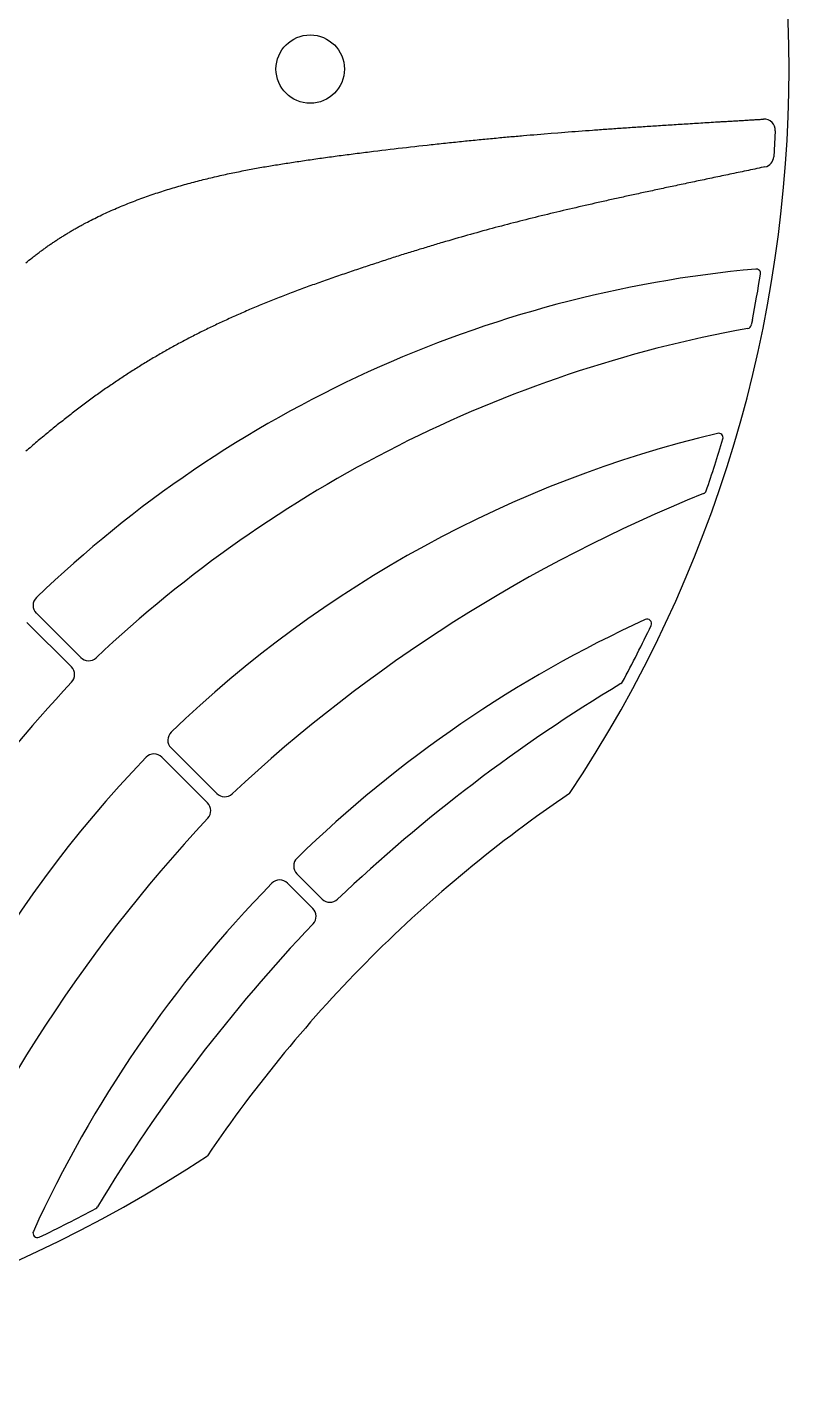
# Model space of a CAD drawing. Header units: millimetres. Extents: x 4391 to 4509, y -27 to 92.
# Drawn here: x 4474.4 to 4509, y -26.8 to 34.4 of the extents above; entities that cross this region are included whole.
import ezdxf

# ---------------------------------------------------------------- set-up
doc = ezdxf.new("R2010")
doc.units = ezdxf.units.MM

msp = doc.modelspace()

# ---------------------------------------------------------------- linework, layer by layer
at = {"color": 52, "linetype": 'Continuous', "lineweight": 25}
for p, q in [((4503.933, 29.943), (4504.024, 29.949)), ((4504.024, 29.949), (4504.116, 29.954)), ((4504.116, 29.954), (4504.207, 29.96)), ((4504.207, 29.96), (4504.3, 29.966)), ((4504.3, 29.966), (4504.392, 29.972)), ((4504.392, 29.972), (4504.485, 29.977)), ((4504.485, 29.977), (4504.579, 29.983)), ((4504.579, 29.983), (4504.672, 29.989)), ((4504.672, 29.989), (4504.767, 29.995)), ((4504.767, 29.995), (4504.861, 30)), ((4504.861, 30), (4504.956, 30.006)), ((4504.956, 30.006), (4505.052, 30.012)), ((4505.052, 30.012), (4505.148, 30.018)), ((4505.148, 30.018), (4505.244, 30.024)), ((4505.244, 30.024), (4505.341, 30.03)), ((4505.341, 30.03), (4505.438, 30.036)), ((4505.438, 30.036), (4505.536, 30.042)), ((4505.536, 30.042), (4505.634, 30.048)), ((4505.634, 30.048), (4505.732, 30.054)), ((4505.732, 30.054), (4505.832, 30.06)), ((4505.832, 30.06), (4505.881, 30.063)), ((4505.881, 30.063), (4505.931, 30.066)), ((4505.931, 30.066), (4505.981, 30.069)), ((4505.981, 30.069), (4506.031, 30.072)), ((4506.031, 30.072), (4506.081, 30.075)), ((4506.081, 30.075), (4506.132, 30.078)), ((4506.132, 30.078), (4506.182, 30.081)), ((4506.182, 30.081), (4506.233, 30.084)), ((4506.233, 30.084), (4506.283, 30.087)), ((4506.283, 30.087), (4506.334, 30.09)), ((4506.334, 30.09), (4506.385, 30.093)), ((4506.385, 30.093), (4506.436, 30.096)), ((4506.436, 30.096), (4506.488, 30.099)), ((4506.488, 30.099), (4506.539, 30.102)), ((4506.539, 30.102), (4506.59, 30.105)), ((4506.59, 30.105), (4506.642, 30.108)), ((4506.642, 30.108), (4506.694, 30.111)), ((4506.694, 30.111), (4506.745, 30.114)), ((4506.745, 30.114), (4506.797, 30.117)), ((4506.797, 30.117), (4506.85, 30.12)), ((4506.85, 30.12), (4506.902, 30.123)), ((4506.902, 30.123), (4506.954, 30.127)), ((4506.954, 30.127), (4507.007, 30.13)), ((4507.007, 30.13), (4507.059, 30.133)), ((4507.059, 30.133), (4507.112, 30.136)), ((4507.112, 30.136), (4507.165, 30.139)), ((4507.165, 30.139), (4507.218, 30.142)), ((4507.218, 30.142), (4507.271, 30.145)), ((4507.271, 30.145), (4507.325, 30.148)), ((4507.325, 30.148), (4507.378, 30.152)), ((4507.378, 30.152), (4507.432, 30.155)), ((4507.432, 30.155), (4507.485, 30.158)), ((4507.485, 30.158), (4507.539, 30.161)), ((4507.539, 30.161), (4507.593, 30.164)), ((4507.593, 30.164), (4507.648, 30.168)), ((4507.648, 30.168), (4507.702, 30.171)), ((4507.702, 30.171), (4507.756, 30.174)), ((4507.756, 30.174), (4507.805, 30.177)), ((4495.774, 29.33), (4495.859, 29.338)), ((4495.859, 29.338), (4495.943, 29.346)), ((4495.943, 29.346), (4496.026, 29.354)), ((4496.026, 29.354), (4496.11, 29.361)), ((4496.11, 29.361), (4496.192, 29.369)), ((4496.192, 29.369), (4496.275, 29.376)), ((4496.275, 29.376), (4496.357, 29.383)), ((4496.357, 29.383), (4496.439, 29.391)), ((4496.439, 29.391), (4496.52, 29.398)), ((4496.52, 29.398), (4496.601, 29.405)), ((4496.601, 29.405), (4496.681, 29.412)), ((4496.681, 29.412), (4496.761, 29.419)), ((4496.761, 29.419), (4496.841, 29.426)), ((4496.841, 29.426), (4496.92, 29.433)), ((4496.92, 29.433), (4497.077, 29.446)), ((4497.077, 29.446), (4497.234, 29.459)), ((4497.234, 29.459), (4497.391, 29.473)), ((4497.391, 29.473), (4497.548, 29.486)), ((4497.548, 29.486), (4497.704, 29.499)), ((4497.704, 29.499), (4497.861, 29.511)), ((4497.861, 29.511), (4498.173, 29.537)), ((4498.173, 29.537), (4498.485, 29.562)), ((4498.485, 29.562), (4498.642, 29.574)), ((4498.642, 29.574), (4498.798, 29.586)), ((4498.798, 29.586), (4498.954, 29.598)), ((4498.954, 29.598), (4499.111, 29.61)), ((4499.111, 29.61), (4499.268, 29.622)), ((4499.268, 29.622), (4499.425, 29.634)), ((4499.425, 29.634), (4499.583, 29.646)), ((4499.583, 29.646), (4499.741, 29.658)), ((4499.741, 29.658), (4499.899, 29.67)), ((4499.899, 29.67), (4500.058, 29.681)), ((4500.058, 29.681), (4500.137, 29.687)), ((4500.137, 29.687), (4500.217, 29.693)), ((4500.217, 29.693), (4500.297, 29.699)), ((4500.297, 29.699), (4500.377, 29.705)), ((4500.377, 29.705), (4500.457, 29.71)), ((4500.457, 29.71), (4500.537, 29.716)), ((4500.537, 29.716), (4500.618, 29.722)), ((4500.618, 29.722), (4500.698, 29.728)), ((4500.698, 29.728), (4500.779, 29.733)), ((4500.779, 29.733), (4500.86, 29.739)), ((4500.86, 29.739), (4500.941, 29.745)), ((4500.941, 29.745), (4501.022, 29.75)), ((4501.022, 29.75), (4501.104, 29.756)), ((4501.104, 29.756), (4501.186, 29.762)), ((4501.186, 29.762), (4501.267, 29.767)), ((4501.267, 29.767), (4501.35, 29.773)), ((4501.35, 29.773), (4501.432, 29.779)), ((4501.432, 29.779), (4501.514, 29.784)), ((4501.514, 29.784), (4501.597, 29.79)), ((4501.597, 29.79), (4501.68, 29.796)), ((4501.68, 29.796), (4501.763, 29.801)), ((4501.763, 29.801), (4501.847, 29.807)), ((4501.847, 29.807), (4501.93, 29.813)), ((4501.93, 29.813), (4502.014, 29.818)), ((4502.014, 29.818), (4502.098, 29.824)), ((4502.098, 29.824), (4502.183, 29.83)), ((4502.183, 29.83), (4502.267, 29.835)), ((4502.267, 29.835), (4502.352, 29.841)), ((4502.352, 29.841), (4502.437, 29.847)), ((4502.437, 29.847), (4502.523, 29.852)), ((4502.523, 29.852), (4502.609, 29.858)), ((4502.609, 29.858), (4502.695, 29.863)), ((4502.695, 29.863), (4502.781, 29.869)), ((4502.781, 29.869), (4502.868, 29.875)), ((4502.868, 29.875), (4502.955, 29.88)), ((4502.955, 29.88), (4503.042, 29.886)), ((4503.042, 29.886), (4503.13, 29.892)), ((4503.13, 29.892), (4503.218, 29.897)), ((4503.218, 29.897), (4503.306, 29.903)), ((4503.306, 29.903), (4503.394, 29.909)), ((4503.394, 29.909), (4503.483, 29.914)), ((4503.483, 29.914), (4503.573, 29.92)), ((4503.573, 29.92), (4503.662, 29.926)), ((4503.662, 29.926), (4503.752, 29.931)), ((4503.752, 29.931), (4503.842, 29.937)), ((4503.842, 29.937), (4503.933, 29.943)), ((4508.334, 29.649), (4508.267, 28.474)), ((4489.948, 28.699), (4490.133, 28.722)), ((4490.133, 28.722), (4490.319, 28.745)), ((4490.319, 28.745), (4490.504, 28.767)), ((4490.504, 28.767), (4490.691, 28.79)), ((4490.691, 28.79), (4490.877, 28.812)), ((4490.877, 28.812), (4491.064, 28.834)), ((4491.064, 28.834), (4491.25, 28.856)), ((4491.25, 28.856), (4491.437, 28.878)), ((4491.437, 28.878), (4491.624, 28.899)), ((4491.624, 28.899), (4491.81, 28.92)), ((4491.81, 28.92), (4491.997, 28.941)), ((4491.997, 28.941), (4492.183, 28.962)), ((4492.183, 28.962), (4492.369, 28.983)), ((4492.369, 28.983), (4492.554, 29.004)), ((4492.554, 29.004), (4492.74, 29.024)), ((4492.74, 29.024), (4492.832, 29.034)), ((4492.832, 29.034), (4492.925, 29.044)), ((4492.925, 29.044), (4493.017, 29.054)), ((4493.017, 29.054), (4493.109, 29.064)), ((4493.109, 29.064), (4493.201, 29.073)), ((4493.201, 29.073), (4493.293, 29.083)), ((4493.293, 29.083), (4493.384, 29.093)), ((4493.384, 29.093), (4493.476, 29.103)), ((4493.476, 29.103), (4493.567, 29.112)), ((4493.567, 29.112), (4493.658, 29.122)), ((4493.658, 29.122), (4493.749, 29.131)), ((4493.749, 29.131), (4493.84, 29.14)), ((4493.84, 29.14), (4493.931, 29.15)), ((4493.931, 29.15), (4494.021, 29.159)), ((4494.021, 29.159), (4494.111, 29.168)), ((4494.111, 29.168), (4494.201, 29.177)), ((4494.201, 29.177), (4494.291, 29.187)), ((4494.291, 29.187), (4494.38, 29.196)), ((4494.38, 29.196), (4494.47, 29.204)), ((4494.47, 29.204), (4494.559, 29.213)), ((4494.559, 29.213), (4494.647, 29.222)), ((4494.647, 29.222), (4494.736, 29.231)), ((4494.736, 29.231), (4494.824, 29.24)), ((4494.824, 29.24), (4494.912, 29.248)), ((4494.912, 29.248), (4495, 29.257)), ((4495, 29.257), (4495.087, 29.265)), ((4495.087, 29.265), (4495.174, 29.274)), ((4495.174, 29.274), (4495.261, 29.282)), ((4495.261, 29.282), (4495.347, 29.29)), ((4495.347, 29.29), (4495.433, 29.298)), ((4495.433, 29.298), (4495.519, 29.306)), ((4495.519, 29.306), (4495.604, 29.314)), ((4495.604, 29.314), (4495.69, 29.322)), ((4495.69, 29.322), (4495.774, 29.33)), ((4485.692, 28.1), (4485.77, 28.113)), ((4485.77, 28.113), (4485.849, 28.125)), ((4485.849, 28.125), (4485.929, 28.138)), ((4485.929, 28.138), (4486.008, 28.151)), ((4486.008, 28.151), (4486.089, 28.163)), ((4486.089, 28.163), (4486.17, 28.176)), ((4486.17, 28.176), (4486.251, 28.189)), ((4486.251, 28.189), (4486.332, 28.201)), ((4486.332, 28.201), (4486.414, 28.214)), ((4486.414, 28.214), (4486.497, 28.227)), ((4486.497, 28.227), (4486.58, 28.239)), ((4486.58, 28.239), (4486.663, 28.252)), ((4486.663, 28.252), (4486.746, 28.264)), ((4486.746, 28.264), (4486.83, 28.277)), ((4486.83, 28.277), (4486.915, 28.289)), ((4486.915, 28.289), (4486.999, 28.302)), ((4486.999, 28.302), (4487.084, 28.314)), ((4487.084, 28.314), (4487.17, 28.327)), ((4487.17, 28.327), (4487.255, 28.339)), ((4487.255, 28.339), (4487.341, 28.351)), ((4487.341, 28.351), (4487.428, 28.364)), ((4487.428, 28.364), (4487.514, 28.376)), ((4487.514, 28.376), (4487.601, 28.389)), ((4487.601, 28.389), (4487.689, 28.401)), ((4487.689, 28.401), (4487.776, 28.413)), ((4487.776, 28.413), (4487.864, 28.425)), ((4487.864, 28.425), (4487.952, 28.438)), ((4487.952, 28.438), (4488.041, 28.45)), ((4488.041, 28.45), (4488.13, 28.462)), ((4488.13, 28.462), (4488.218, 28.474)), ((4488.218, 28.474), (4488.308, 28.486)), ((4488.308, 28.486), (4488.397, 28.498)), ((4488.397, 28.498), (4488.487, 28.51)), ((4488.487, 28.51), (4488.577, 28.522)), ((4488.577, 28.522), (4488.667, 28.534)), ((4488.667, 28.534), (4488.757, 28.546)), ((4488.757, 28.546), (4488.848, 28.558)), ((4488.848, 28.558), (4488.938, 28.57)), ((4488.938, 28.57), (4489.029, 28.582)), ((4489.029, 28.582), (4489.121, 28.594)), ((4489.121, 28.594), (4489.212, 28.606)), ((4489.212, 28.606), (4489.303, 28.618)), ((4489.303, 28.618), (4489.395, 28.629)), ((4489.395, 28.629), (4489.487, 28.641)), ((4489.487, 28.641), (4489.579, 28.653)), ((4489.579, 28.653), (4489.671, 28.664)), ((4489.671, 28.664), (4489.763, 28.676)), ((4489.763, 28.676), (4489.855, 28.687)), ((4489.855, 28.687), (4489.948, 28.699)), ((4482.668, 27.499), (4482.752, 27.519)), ((4482.752, 27.519), (4482.837, 27.539)), ((4482.837, 27.539), (4482.921, 27.559)), ((4482.921, 27.559), (4483.006, 27.578)), ((4483.006, 27.578), (4483.09, 27.598)), ((4483.09, 27.598), (4483.174, 27.617)), ((4483.174, 27.617), (4483.258, 27.636)), ((4483.258, 27.636), (4483.342, 27.654)), ((4483.342, 27.654), (4483.426, 27.673)), ((4483.426, 27.673), (4483.509, 27.691)), ((4483.509, 27.691), (4483.593, 27.709)), ((4483.593, 27.709), (4483.676, 27.726)), ((4483.676, 27.726), (4483.759, 27.744)), ((4483.759, 27.744), (4483.842, 27.761)), ((4483.842, 27.761), (4483.925, 27.778)), ((4483.925, 27.778), (4484.007, 27.795)), ((4484.007, 27.795), (4484.09, 27.811)), ((4484.09, 27.811), (4484.172, 27.828)), ((4484.172, 27.828), (4484.254, 27.844)), ((4484.254, 27.844), (4484.336, 27.86)), ((4484.336, 27.86), (4484.417, 27.875)), ((4484.417, 27.875), (4484.499, 27.891)), ((4484.499, 27.891), (4484.58, 27.906)), ((4484.58, 27.906), (4484.661, 27.921)), ((4484.661, 27.921), (4484.742, 27.936)), ((4484.742, 27.936), (4484.822, 27.951)), ((4484.822, 27.951), (4484.903, 27.965)), ((4484.903, 27.965), (4484.983, 27.98)), ((4484.983, 27.98), (4485.062, 27.994)), ((4485.062, 27.994), (4485.142, 28.008)), ((4485.142, 28.008), (4485.221, 28.021)), ((4485.221, 28.021), (4485.3, 28.035)), ((4485.3, 28.035), (4485.379, 28.048)), ((4485.379, 28.048), (4485.457, 28.061)), ((4485.457, 28.061), (4485.536, 28.074)), ((4485.536, 28.074), (4485.614, 28.087)), ((4485.614, 28.087), (4485.692, 28.1)), ((4505.464, 27.507), (4505.375, 27.488)), ((4505.553, 27.526), (4505.464, 27.507)), ((4505.643, 27.545), (4505.553, 27.526)), ((4505.733, 27.563), (4505.643, 27.545)), ((4505.823, 27.582), (4505.733, 27.563)), ((4505.913, 27.602), (4505.823, 27.582)), ((4506.004, 27.621), (4505.913, 27.602)), ((4506.096, 27.64), (4506.004, 27.621)), ((4506.187, 27.659), (4506.096, 27.64)), ((4506.279, 27.678), (4506.187, 27.659)), ((4506.371, 27.698), (4506.279, 27.678)), ((4506.464, 27.717), (4506.371, 27.698)), ((4506.557, 27.737), (4506.464, 27.717)), ((4506.651, 27.757), (4506.557, 27.737)), ((4506.744, 27.776), (4506.651, 27.757)), ((4506.838, 27.796), (4506.744, 27.776)), ((4506.933, 27.816), (4506.838, 27.796)), ((4507.028, 27.836), (4506.933, 27.816)), ((4507.123, 27.856), (4507.028, 27.836)), ((4507.218, 27.876), (4507.123, 27.856)), ((4507.314, 27.896), (4507.218, 27.876)), ((4507.411, 27.916), (4507.314, 27.896)), ((4507.507, 27.937), (4507.411, 27.916)), ((4507.604, 27.957), (4507.507, 27.937)), ((4507.702, 27.978), (4507.604, 27.957)), ((4507.8, 27.998), (4507.702, 27.978)), ((4507.868, 28.013), (4507.8, 27.998)), ((4480.443, 26.872), (4480.529, 26.9)), ((4480.529, 26.9), (4480.614, 26.927)), ((4480.614, 26.927), (4480.7, 26.955)), ((4480.7, 26.955), (4480.786, 26.981)), ((4480.786, 26.981), (4480.872, 27.008)), ((4480.872, 27.008), (4480.958, 27.034)), ((4480.958, 27.034), (4481.044, 27.06)), ((4481.044, 27.06), (4481.129, 27.086)), ((4481.129, 27.086), (4481.215, 27.111)), ((4481.215, 27.111), (4481.301, 27.136)), ((4481.301, 27.136), (4481.387, 27.161)), ((4481.387, 27.161), (4481.473, 27.186)), ((4481.473, 27.186), (4481.558, 27.21)), ((4481.558, 27.21), (4481.644, 27.234)), ((4481.644, 27.234), (4481.73, 27.257)), ((4481.73, 27.257), (4481.815, 27.281)), ((4481.815, 27.281), (4481.901, 27.304)), ((4481.901, 27.304), (4481.986, 27.326)), ((4481.986, 27.326), (4482.072, 27.349)), ((4482.072, 27.349), (4482.157, 27.371)), ((4482.157, 27.371), (4482.242, 27.393)), ((4482.242, 27.393), (4482.328, 27.415)), ((4482.328, 27.415), (4482.413, 27.436)), ((4482.413, 27.436), (4482.498, 27.457)), ((4482.498, 27.457), (4482.583, 27.478)), ((4482.583, 27.478), (4482.668, 27.499)), ((4502.606, 26.901), (4502.526, 26.883)), ((4502.685, 26.918), (4502.606, 26.901)), ((4502.765, 26.935), (4502.685, 26.918)), ((4502.845, 26.952), (4502.765, 26.935)), ((4502.926, 26.969), (4502.845, 26.952)), ((4503.007, 26.987), (4502.926, 26.969)), ((4503.087, 27.004), (4503.007, 26.987)), ((4503.169, 27.021), (4503.087, 27.004)), ((4503.25, 27.039), (4503.169, 27.021)), ((4503.332, 27.056), (4503.25, 27.039)), ((4503.414, 27.073), (4503.332, 27.056)), ((4503.496, 27.091), (4503.414, 27.073)), ((4503.578, 27.108), (4503.496, 27.091)), ((4503.661, 27.126), (4503.578, 27.108)), ((4503.744, 27.144), (4503.661, 27.126)), ((4503.827, 27.161), (4503.744, 27.144)), ((4503.911, 27.179), (4503.827, 27.161)), ((4503.994, 27.197), (4503.911, 27.179)), ((4504.078, 27.215), (4503.994, 27.197)), ((4504.163, 27.232), (4504.078, 27.215)), ((4504.248, 27.25), (4504.163, 27.232)), ((4504.332, 27.268), (4504.248, 27.25)), ((4504.418, 27.286), (4504.332, 27.268)), ((4504.503, 27.304), (4504.418, 27.286)), ((4504.589, 27.323), (4504.503, 27.304)), ((4504.675, 27.341), (4504.589, 27.323)), ((4504.762, 27.359), (4504.675, 27.341)), ((4504.848, 27.377), (4504.762, 27.359)), ((4504.935, 27.396), (4504.848, 27.377)), ((4505.023, 27.414), (4504.935, 27.396)), ((4505.11, 27.432), (4505.023, 27.414)), ((4505.198, 27.451), (4505.11, 27.432)), ((4505.286, 27.47), (4505.198, 27.451)), ((4505.375, 27.488), (4505.286, 27.47)), ((4478.739, 26.245), (4478.824, 26.28)), ((4478.824, 26.28), (4478.908, 26.314)), ((4478.908, 26.314), (4478.992, 26.348)), ((4478.992, 26.348), (4479.077, 26.382)), ((4479.077, 26.382), (4479.162, 26.415)), ((4479.162, 26.415), (4479.247, 26.448)), ((4479.247, 26.448), (4479.332, 26.48)), ((4479.332, 26.48), (4479.417, 26.512)), ((4479.417, 26.512), (4479.502, 26.544)), ((4479.502, 26.544), (4479.587, 26.576)), ((4479.587, 26.576), (4479.672, 26.607)), ((4479.672, 26.607), (4479.758, 26.638)), ((4479.758, 26.638), (4479.843, 26.668)), ((4479.843, 26.668), (4479.929, 26.698)), ((4479.929, 26.698), (4480.014, 26.728)), ((4480.014, 26.728), (4480.1, 26.757)), ((4480.1, 26.757), (4480.186, 26.787)), ((4480.186, 26.787), (4480.271, 26.815)), ((4480.271, 26.815), (4480.357, 26.844)), ((4480.357, 26.844), (4480.443, 26.872)), ((4499.871, 26.297), (4499.726, 26.264)), ((4500.017, 26.33), (4499.871, 26.297)), ((4500.164, 26.364), (4500.017, 26.33)), ((4500.311, 26.397), (4500.164, 26.364)), ((4500.385, 26.414), (4500.311, 26.397)), ((4500.459, 26.43), (4500.385, 26.414)), ((4500.533, 26.447), (4500.459, 26.43)), ((4500.608, 26.463), (4500.533, 26.447)), ((4500.682, 26.48), (4500.608, 26.463)), ((4500.757, 26.497), (4500.682, 26.48)), ((4500.832, 26.513), (4500.757, 26.497)), ((4500.907, 26.53), (4500.832, 26.513)), ((4500.982, 26.547), (4500.907, 26.53)), ((4501.057, 26.563), (4500.982, 26.547)), ((4501.133, 26.58), (4501.057, 26.563)), ((4501.209, 26.597), (4501.133, 26.58)), ((4501.284, 26.613), (4501.209, 26.597)), ((4501.361, 26.63), (4501.284, 26.613)), ((4501.437, 26.647), (4501.361, 26.63)), ((4501.513, 26.664), (4501.437, 26.647)), ((4501.59, 26.68), (4501.513, 26.664)), ((4501.667, 26.697), (4501.59, 26.68)), ((4501.744, 26.714), (4501.667, 26.697)), ((4501.821, 26.731), (4501.744, 26.714)), ((4501.899, 26.748), (4501.821, 26.731)), ((4501.976, 26.765), (4501.899, 26.748)), ((4502.054, 26.781), (4501.976, 26.765)), ((4502.132, 26.798), (4502.054, 26.781)), ((4502.211, 26.815), (4502.132, 26.798)), ((4502.289, 26.832), (4502.211, 26.815)), ((4502.368, 26.849), (4502.289, 26.832)), ((4502.447, 26.866), (4502.368, 26.849)), ((4502.526, 26.883), (4502.447, 26.866)), ((4477.411, 25.639), (4477.493, 25.679)), ((4477.493, 25.679), (4477.575, 25.72)), ((4477.575, 25.72), (4477.657, 25.76)), ((4477.657, 25.76), (4477.739, 25.799)), ((4477.739, 25.799), (4477.821, 25.839)), ((4477.821, 25.839), (4477.904, 25.878)), ((4477.904, 25.878), (4477.987, 25.916)), ((4477.987, 25.916), (4478.07, 25.954)), ((4478.07, 25.954), (4478.153, 25.992)), ((4478.153, 25.992), (4478.236, 26.029)), ((4478.236, 26.029), (4478.32, 26.066)), ((4478.32, 26.066), (4478.403, 26.103)), ((4478.403, 26.103), (4478.487, 26.139)), ((4478.487, 26.139), (4478.571, 26.175)), ((4478.571, 26.175), (4478.655, 26.21)), ((4478.655, 26.21), (4478.739, 26.245)), ((4497.314, 25.689), (4497.175, 25.654)), ((4497.454, 25.724), (4497.314, 25.689)), ((4497.593, 25.758), (4497.454, 25.724)), ((4497.733, 25.793), (4497.593, 25.758)), ((4497.874, 25.827), (4497.733, 25.793)), ((4498.014, 25.861), (4497.874, 25.827)), ((4498.155, 25.895), (4498.014, 25.861)), ((4498.296, 25.929), (4498.155, 25.895)), ((4498.437, 25.963), (4498.296, 25.929)), ((4498.578, 25.997), (4498.437, 25.963)), ((4498.72, 26.03), (4498.578, 25.997)), ((4498.863, 26.064), (4498.72, 26.03)), ((4499.005, 26.097), (4498.863, 26.064)), ((4499.149, 26.131), (4499.005, 26.097)), ((4499.292, 26.164), (4499.149, 26.131)), ((4499.436, 26.198), (4499.292, 26.164)), ((4499.581, 26.231), (4499.436, 26.198)), ((4499.726, 26.264), (4499.581, 26.231)), ((4476.331, 25.046), (4476.37, 25.07)), ((4476.37, 25.07), (4476.41, 25.093)), ((4476.41, 25.093), (4476.449, 25.116)), ((4476.449, 25.116), (4476.488, 25.139)), ((4476.488, 25.139), (4476.528, 25.162)), ((4476.528, 25.162), (4476.567, 25.185)), ((4476.567, 25.185), (4476.607, 25.207)), ((4476.607, 25.207), (4476.646, 25.23)), ((4476.646, 25.23), (4476.686, 25.252)), ((4476.686, 25.252), (4476.726, 25.275)), ((4476.726, 25.275), (4476.766, 25.297)), ((4476.766, 25.297), (4476.806, 25.319)), ((4476.806, 25.319), (4476.846, 25.341)), ((4476.846, 25.341), (4476.886, 25.363)), ((4476.886, 25.363), (4476.926, 25.385)), ((4476.926, 25.385), (4476.966, 25.407)), ((4476.966, 25.407), (4477.006, 25.428)), ((4477.006, 25.428), (4477.087, 25.471)), ((4477.087, 25.471), (4477.167, 25.514)), ((4477.167, 25.514), (4477.248, 25.556)), ((4477.248, 25.556), (4477.33, 25.597)), ((4477.33, 25.597), (4477.411, 25.639)), ((4494.948, 25.069), (4494.808, 25.031)), ((4495.088, 25.108), (4494.948, 25.069)), ((4495.227, 25.146), (4495.088, 25.108)), ((4495.367, 25.184), (4495.227, 25.146)), ((4495.506, 25.221), (4495.367, 25.184)), ((4495.645, 25.259), (4495.506, 25.221)), ((4495.784, 25.296), (4495.645, 25.259)), ((4495.923, 25.333), (4495.784, 25.296)), ((4496.062, 25.369), (4495.923, 25.333)), ((4496.201, 25.405), (4496.062, 25.369)), ((4496.34, 25.442), (4496.201, 25.405)), ((4496.479, 25.478), (4496.34, 25.442)), ((4496.618, 25.513), (4496.479, 25.478)), ((4496.757, 25.549), (4496.618, 25.513)), ((4496.896, 25.584), (4496.757, 25.549)), ((4497.035, 25.619), (4496.896, 25.584)), ((4497.175, 25.654), (4497.035, 25.619)), ((4475.376, 24.427), (4475.413, 24.453)), ((4475.413, 24.453), (4475.45, 24.479)), ((4475.45, 24.479), (4475.488, 24.505)), ((4475.488, 24.505), (4475.525, 24.531)), ((4475.525, 24.531), (4475.563, 24.557)), ((4475.563, 24.557), (4475.601, 24.582)), ((4475.601, 24.582), (4475.638, 24.608)), ((4475.638, 24.608), (4475.676, 24.633)), ((4475.676, 24.633), (4475.714, 24.658)), ((4475.714, 24.658), (4475.752, 24.683)), ((4475.752, 24.683), (4475.79, 24.708)), ((4475.79, 24.708), (4475.828, 24.733)), ((4475.828, 24.733), (4475.867, 24.758)), ((4475.867, 24.758), (4475.905, 24.782)), ((4475.905, 24.782), (4475.943, 24.807)), ((4475.943, 24.807), (4475.982, 24.831)), ((4475.982, 24.831), (4476.02, 24.856)), ((4476.02, 24.856), (4476.059, 24.88)), ((4476.059, 24.88), (4476.098, 24.904)), ((4476.098, 24.904), (4476.136, 24.928)), ((4476.136, 24.928), (4476.175, 24.952)), ((4476.175, 24.952), (4476.214, 24.976)), ((4476.214, 24.976), (4476.253, 24.999)), ((4476.253, 24.999), (4476.292, 25.023)), ((4476.292, 25.023), (4476.331, 25.046)), ((4492.813, 24.454), (4492.741, 24.433)), ((4492.886, 24.476), (4492.813, 24.454)), ((4492.959, 24.498), (4492.886, 24.476)), ((4493.031, 24.52), (4492.959, 24.498)), ((4493.103, 24.541), (4493.031, 24.52)), ((4493.175, 24.563), (4493.103, 24.541)), ((4493.248, 24.584), (4493.175, 24.563)), ((4493.391, 24.626), (4493.248, 24.584)), ((4493.535, 24.668), (4493.391, 24.626)), ((4493.678, 24.71), (4493.535, 24.668)), ((4493.82, 24.751), (4493.678, 24.71)), ((4493.962, 24.792), (4493.82, 24.751)), ((4494.104, 24.833), (4493.962, 24.792)), ((4494.245, 24.873), (4494.104, 24.833)), ((4494.386, 24.913), (4494.245, 24.873)), ((4494.527, 24.952), (4494.386, 24.913)), ((4494.668, 24.992), (4494.527, 24.952)), ((4494.808, 25.031), (4494.668, 24.992)), ((4474.582, 23.832), (4474.652, 23.887)), ((4474.652, 23.887), (4474.687, 23.914)), ((4474.687, 23.914), (4474.722, 23.942)), ((4474.722, 23.942), (4474.757, 23.969)), ((4474.757, 23.969), (4474.793, 23.996)), ((4474.793, 23.996), (4474.828, 24.023)), ((4474.828, 24.023), (4474.864, 24.05)), ((4474.864, 24.05), (4474.9, 24.078)), ((4474.9, 24.078), (4474.936, 24.105)), ((4474.936, 24.105), (4474.972, 24.132)), ((4474.972, 24.132), (4475.008, 24.159)), ((4475.008, 24.159), (4475.044, 24.186)), ((4475.044, 24.186), (4475.081, 24.214)), ((4475.081, 24.214), (4475.117, 24.241)), ((4475.117, 24.241), (4475.154, 24.268)), ((4475.154, 24.268), (4475.191, 24.294)), ((4475.191, 24.294), (4475.228, 24.321)), ((4475.228, 24.321), (4475.264, 24.348)), ((4475.264, 24.348), (4475.301, 24.374)), ((4475.301, 24.374), (4475.339, 24.401)), ((4475.339, 24.401), (4475.376, 24.427)), ((4490.869, 23.849), (4490.792, 23.824)), ((4490.946, 23.873), (4490.869, 23.849)), ((4491.023, 23.898), (4490.946, 23.873)), ((4491.1, 23.923), (4491.023, 23.898)), ((4491.176, 23.947), (4491.1, 23.923)), ((4491.252, 23.971), (4491.176, 23.947)), ((4491.328, 23.995), (4491.252, 23.971)), ((4491.404, 24.019), (4491.328, 23.995)), ((4491.48, 24.043), (4491.404, 24.019)), ((4491.555, 24.067), (4491.48, 24.043)), ((4491.631, 24.091), (4491.555, 24.067)), ((4491.706, 24.114), (4491.631, 24.091)), ((4491.781, 24.138), (4491.706, 24.114)), ((4491.855, 24.161), (4491.781, 24.138)), ((4491.93, 24.184), (4491.855, 24.161)), ((4492.005, 24.207), (4491.93, 24.184)), ((4492.079, 24.23), (4492.005, 24.207)), ((4492.153, 24.253), (4492.079, 24.23)), ((4492.227, 24.276), (4492.153, 24.253)), ((4492.301, 24.299), (4492.227, 24.276)), ((4492.374, 24.321), (4492.301, 24.299)), ((4492.448, 24.344), (4492.374, 24.321)), ((4492.521, 24.366), (4492.448, 24.344)), ((4492.595, 24.388), (4492.521, 24.366)), ((4492.668, 24.41), (4492.595, 24.388)), ((4492.741, 24.433), (4492.668, 24.41)), ((4474.375, 23.668), (4474.444, 23.723)), ((4474.444, 23.723), (4474.512, 23.778)), ((4474.512, 23.778), (4474.582, 23.832)), ((4489.036, 23.242), (4488.953, 23.214)), ((4489.118, 23.27), (4489.036, 23.242)), ((4489.201, 23.297), (4489.118, 23.27)), ((4489.282, 23.325), (4489.201, 23.297)), ((4489.364, 23.353), (4489.282, 23.325)), ((4489.445, 23.38), (4489.364, 23.353)), ((4489.526, 23.407), (4489.445, 23.38)), ((4489.607, 23.434), (4489.526, 23.407)), ((4489.688, 23.461), (4489.607, 23.434)), ((4489.768, 23.488), (4489.688, 23.461)), ((4489.848, 23.515), (4489.768, 23.488)), ((4489.928, 23.541), (4489.848, 23.515)), ((4490.008, 23.567), (4489.928, 23.541)), ((4490.087, 23.594), (4490.008, 23.567)), ((4490.166, 23.62), (4490.087, 23.594)), ((4490.245, 23.646), (4490.166, 23.62)), ((4490.324, 23.671), (4490.245, 23.646)), ((4490.403, 23.697), (4490.324, 23.671)), ((4490.481, 23.723), (4490.403, 23.697)), ((4490.559, 23.748), (4490.481, 23.723)), ((4490.637, 23.773), (4490.559, 23.748)), ((4490.714, 23.799), (4490.637, 23.773)), ((4490.792, 23.824), (4490.714, 23.799)), ((4487.283, 22.63), (4487.202, 22.6)), ((4487.365, 22.659), (4487.283, 22.63)), ((4487.447, 22.689), (4487.365, 22.659)), ((4487.529, 22.718), (4487.447, 22.689)), ((4487.612, 22.748), (4487.529, 22.718)), ((4487.695, 22.777), (4487.612, 22.748)), ((4487.778, 22.807), (4487.695, 22.777)), ((4487.861, 22.836), (4487.778, 22.807)), ((4487.945, 22.866), (4487.861, 22.836)), ((4488.029, 22.895), (4487.945, 22.866)), ((4488.113, 22.924), (4488.029, 22.895)), ((4488.198, 22.954), (4488.113, 22.924)), ((4488.282, 22.983), (4488.198, 22.954)), ((4488.367, 23.013), (4488.282, 22.983)), ((4488.452, 23.042), (4488.367, 23.013)), ((4488.536, 23.071), (4488.452, 23.042)), ((4488.62, 23.1), (4488.536, 23.071)), ((4488.704, 23.128), (4488.62, 23.1)), ((4488.787, 23.157), (4488.704, 23.128)), ((4488.871, 23.185), (4488.787, 23.157)), ((4488.953, 23.214), (4488.871, 23.185)), ((4485.63, 22.002), (4485.554, 21.972)), ((4485.706, 22.033), (4485.63, 22.002)), ((4485.783, 22.063), (4485.706, 22.033)), ((4485.859, 22.093), (4485.783, 22.063)), ((4485.936, 22.123), (4485.859, 22.093)), ((4486.013, 22.153), (4485.936, 22.123)), ((4486.091, 22.183), (4486.013, 22.153)), ((4486.168, 22.213), (4486.091, 22.183)), ((4486.246, 22.243), (4486.168, 22.213)), ((4486.325, 22.273), (4486.246, 22.243)), ((4486.403, 22.303), (4486.325, 22.273)), ((4486.482, 22.333), (4486.403, 22.303)), ((4486.561, 22.362), (4486.482, 22.333)), ((4486.64, 22.392), (4486.561, 22.362)), ((4486.719, 22.422), (4486.64, 22.392)), ((4486.799, 22.452), (4486.719, 22.422)), ((4486.879, 22.481), (4486.799, 22.452)), ((4486.96, 22.511), (4486.879, 22.481)), ((4487.04, 22.541), (4486.96, 22.511)), ((4487.121, 22.57), (4487.04, 22.541)), ((4487.202, 22.6), (4487.121, 22.57)), ((4484.225, 21.419), (4484.153, 21.387)), ((4484.297, 21.45), (4484.225, 21.419)), ((4484.369, 21.481), (4484.297, 21.45)), ((4484.442, 21.512), (4484.369, 21.481)), ((4484.514, 21.543), (4484.442, 21.512)), ((4484.587, 21.574), (4484.514, 21.543)), ((4484.66, 21.605), (4484.587, 21.574)), ((4484.733, 21.636), (4484.66, 21.605)), ((4484.807, 21.667), (4484.733, 21.636)), ((4484.881, 21.697), (4484.807, 21.667)), ((4484.954, 21.728), (4484.881, 21.697)), ((4485.029, 21.759), (4484.954, 21.728)), ((4485.103, 21.789), (4485.029, 21.759)), ((4485.178, 21.82), (4485.103, 21.789)), ((4485.252, 21.85), (4485.178, 21.82)), ((4485.327, 21.881), (4485.252, 21.85)), ((4485.403, 21.911), (4485.327, 21.881)), ((4485.478, 21.942), (4485.403, 21.911)), ((4485.554, 21.972), (4485.478, 21.942)), ((4482.826, 20.779), (4482.758, 20.746)), ((4482.894, 20.812), (4482.826, 20.779)), ((4482.963, 20.844), (4482.894, 20.812)), ((4483.031, 20.877), (4482.963, 20.844)), ((4483.1, 20.909), (4483.031, 20.877)), ((4483.169, 20.942), (4483.1, 20.909)), ((4483.238, 20.974), (4483.169, 20.942)), ((4483.307, 21.006), (4483.238, 20.974)), ((4483.377, 21.038), (4483.307, 21.006)), ((4483.446, 21.07), (4483.377, 21.038)), ((4483.516, 21.102), (4483.446, 21.07)), ((4483.586, 21.134), (4483.516, 21.102)), ((4483.657, 21.166), (4483.586, 21.134)), ((4483.727, 21.198), (4483.657, 21.166)), ((4483.798, 21.23), (4483.727, 21.198)), ((4483.868, 21.261), (4483.798, 21.23)), ((4483.939, 21.293), (4483.868, 21.261)), ((4484.01, 21.324), (4483.939, 21.293)), ((4484.082, 21.356), (4484.01, 21.324)), ((4484.153, 21.387), (4484.082, 21.356)), ((4507.297, 21.079), (4507.251, 20.847)), ((4481.624, 20.174), (4481.558, 20.139)), ((4481.689, 20.208), (4481.624, 20.174)), ((4481.755, 20.243), (4481.689, 20.208)), ((4481.821, 20.277), (4481.755, 20.243)), ((4481.887, 20.311), (4481.821, 20.277)), ((4481.953, 20.345), (4481.887, 20.311)), ((4482.019, 20.379), (4481.953, 20.345)), ((4482.086, 20.413), (4482.019, 20.379)), ((4482.152, 20.447), (4482.086, 20.413)), ((4482.219, 20.48), (4482.152, 20.447)), ((4482.286, 20.514), (4482.219, 20.48)), ((4482.353, 20.547), (4482.286, 20.514)), ((4482.42, 20.581), (4482.353, 20.547)), ((4482.487, 20.614), (4482.42, 20.581)), ((4482.554, 20.647), (4482.487, 20.614)), ((4482.622, 20.68), (4482.554, 20.647)), ((4482.69, 20.713), (4482.622, 20.68)), ((4482.758, 20.746), (4482.69, 20.713)), ((4480.528, 19.571), (4480.465, 19.535)), ((4480.592, 19.608), (4480.528, 19.571)), ((4480.656, 19.644), (4480.592, 19.608)), ((4480.719, 19.68), (4480.656, 19.644)), ((4480.783, 19.716), (4480.719, 19.68)), ((4480.847, 19.752), (4480.783, 19.716)), ((4480.911, 19.788), (4480.847, 19.752)), ((4480.975, 19.824), (4480.911, 19.788)), ((4481.04, 19.859), (4480.975, 19.824)), ((4481.104, 19.895), (4481.04, 19.859)), ((4481.169, 19.93), (4481.104, 19.895)), ((4481.233, 19.965), (4481.169, 19.93)), ((4481.298, 20), (4481.233, 19.965)), ((4481.363, 20.035), (4481.298, 20)), ((4481.428, 20.07), (4481.363, 20.035)), ((4481.493, 20.105), (4481.428, 20.07)), ((4481.558, 20.139), (4481.493, 20.105)), ((4479.524, 18.971), (4479.462, 18.933)), ((4479.586, 19.01), (4479.524, 18.971)), ((4479.649, 19.048), (4479.586, 19.01)), ((4479.711, 19.087), (4479.649, 19.048)), ((4479.773, 19.125), (4479.711, 19.087)), ((4479.836, 19.163), (4479.773, 19.125)), ((4479.898, 19.2), (4479.836, 19.163)), ((4479.961, 19.238), (4479.898, 19.2)), ((4480.024, 19.276), (4479.961, 19.238)), ((4480.086, 19.313), (4480.024, 19.276)), ((4480.149, 19.35), (4480.086, 19.313)), ((4480.212, 19.388), (4480.149, 19.35)), ((4480.275, 19.425), (4480.212, 19.388)), ((4480.338, 19.461), (4480.275, 19.425)), ((4480.402, 19.498), (4480.338, 19.461)), ((4480.465, 19.535), (4480.402, 19.498)), ((4478.538, 18.335), (4478.477, 18.294)), ((4478.599, 18.376), (4478.538, 18.335)), ((4478.661, 18.417), (4478.599, 18.376)), ((4478.722, 18.458), (4478.661, 18.417)), ((4478.783, 18.498), (4478.722, 18.458)), ((4478.845, 18.538), (4478.783, 18.498)), ((4478.906, 18.578), (4478.845, 18.538)), ((4478.968, 18.618), (4478.906, 18.578)), ((4479.029, 18.658), (4478.968, 18.618)), ((4479.091, 18.698), (4479.029, 18.658)), ((4479.153, 18.737), (4479.091, 18.698)), ((4479.214, 18.777), (4479.153, 18.737)), ((4479.276, 18.816), (4479.214, 18.777)), ((4479.338, 18.855), (4479.276, 18.816)), ((4479.4, 18.894), (4479.338, 18.855)), ((4479.462, 18.933), (4479.4, 18.894)), ((4477.684, 17.745), (4477.624, 17.702)), ((4477.745, 17.789), (4477.684, 17.745)), ((4477.806, 17.832), (4477.745, 17.789)), ((4477.867, 17.875), (4477.806, 17.832)), ((4477.928, 17.917), (4477.867, 17.875)), ((4477.989, 17.96), (4477.928, 17.917)), ((4478.05, 18.002), (4477.989, 17.96)), ((4478.111, 18.044), (4478.05, 18.002)), ((4478.172, 18.087), (4478.111, 18.044)), ((4478.233, 18.128), (4478.172, 18.087)), ((4478.294, 18.17), (4478.233, 18.128)), ((4478.355, 18.212), (4478.294, 18.17)), ((4478.416, 18.253), (4478.355, 18.212)), ((4478.477, 18.294), (4478.416, 18.253)), ((4476.834, 17.121), (4476.773, 17.075)), ((4476.894, 17.167), (4476.834, 17.121)), ((4476.955, 17.213), (4476.894, 17.167)), ((4477.016, 17.258), (4476.955, 17.213)), ((4477.077, 17.303), (4477.016, 17.258)), ((4477.138, 17.348), (4477.077, 17.303)), ((4477.198, 17.393), (4477.138, 17.348)), ((4477.259, 17.438), (4477.198, 17.393)), ((4477.32, 17.482), (4477.259, 17.438)), ((4477.381, 17.527), (4477.32, 17.482)), ((4477.441, 17.571), (4477.381, 17.527)), ((4477.502, 17.615), (4477.441, 17.571)), ((4477.563, 17.658), (4477.502, 17.615)), ((4477.624, 17.702), (4477.563, 17.658)), ((4476.042, 16.509), (4475.981, 16.46)), ((4476.103, 16.557), (4476.042, 16.509)), ((4476.164, 16.605), (4476.103, 16.557)), ((4476.225, 16.653), (4476.164, 16.605)), ((4476.286, 16.701), (4476.225, 16.653)), ((4476.347, 16.748), (4476.286, 16.701)), ((4476.408, 16.796), (4476.347, 16.748)), ((4476.469, 16.843), (4476.408, 16.796)), ((4476.53, 16.89), (4476.469, 16.843)), ((4476.59, 16.936), (4476.53, 16.89)), ((4476.651, 16.983), (4476.59, 16.936)), ((4476.712, 17.029), (4476.651, 16.983)), ((4476.773, 17.075), (4476.712, 17.029)), ((4475.306, 15.913), (4475.244, 15.861)), ((4475.367, 15.963), (4475.306, 15.913)), ((4475.429, 16.014), (4475.367, 15.963)), ((4475.49, 16.064), (4475.429, 16.014)), ((4475.552, 16.115), (4475.49, 16.064)), ((4475.613, 16.165), (4475.552, 16.115)), ((4475.675, 16.214), (4475.613, 16.165)), ((4475.736, 16.264), (4475.675, 16.214)), ((4475.797, 16.313), (4475.736, 16.264)), ((4475.858, 16.362), (4475.797, 16.313)), ((4475.92, 16.411), (4475.858, 16.362)), ((4475.981, 16.46), (4475.92, 16.411)), ((4474.561, 15.285), (4474.499, 15.231)), ((4474.624, 15.339), (4474.561, 15.285)), ((4474.686, 15.392), (4474.624, 15.339)), ((4474.748, 15.445), (4474.686, 15.392)), ((4474.811, 15.498), (4474.748, 15.445)), ((4474.873, 15.55), (4474.811, 15.498)), ((4474.935, 15.603), (4474.873, 15.55)), ((4474.997, 15.655), (4474.935, 15.603)), ((4475.059, 15.707), (4474.997, 15.655)), ((4475.121, 15.759), (4475.059, 15.707)), ((4475.182, 15.81), (4475.121, 15.759)), ((4475.244, 15.861), (4475.182, 15.81)), ((4474.436, 15.177), (4474.374, 15.123)), ((4474.499, 15.231), (4474.436, 15.177)), ((4474.423, 7.358), (4476.436, 5.346)), ((4476.86, 5.77), (4474.848, 7.783)), ((4480.534, 1.254), (4482.607, -0.819)), ((4483.025, -0.395), (4480.952, 1.679)), ((4486.658, -4.028), (4487.805, -5.175)), ((4487.381, -5.599), (4486.234, -4.452))]:
    msp.add_line(p, q, dxfattribs=at)
at = {"color": 7, "linetype": 'Continuous', "lineweight": 25}
msp.add_circle((4487.259, 32.447), 1.55, dxfattribs=at)
at = {"color": 6, "linetype": 'Continuous', "lineweight": 25}
for centre, radius, start, end in [((4449.759, 32.447), 59.2, 326.30901, 33.69099), ((4533.67, -51.531), 61.774, 124.12301, 134.95581), ((4533.736, -51.464), 61.774, 135.04333, 145.87609), ((4449.759, 32.447), 59.2, 236.30901, 303.69097)]:
    msp.add_arc(centre, radius, start, end, dxfattribs=at)
at = {"color": 52, "linetype": 'Continuous', "lineweight": 25}
for centre, radius, start, end in [((4507.835, 29.678), 0.5, 356.74503, 93.36226), ((4507.768, 28.503), 0.5, 281.53201, 356.74503), ((4512.375, -30.529), 54.137, 95.21667, 133.87322), ((4507.471, 23.184), 0.2, 350.88191, 95.21667), ((4449.76, 32.446), 58.65, 348.82418, 350.88193), ((4507.055, 20.887), 0.2, 280.27444, 348.59319), ((4517.455, -36.488), 58.109, 100.27444, 133.36158), ((4518.099, -36.12), 53.503, 103.37316, 133.96204), ((4505.771, 15.738), 0.2, 343.38992, 103.37316), ((4449.759, 32.447), 58.65, 340.9681, 343.38992), ((4530.839, -50.819), 69.004, 111.91117, 133.0662), ((4505.014, 13.386), 0.2, 291.91117, 340.9681), ((4475.201, 8.136), 0.5, 133.87322, 225), ((4525.75, -43.455), 56.025, 114.57878, 134.23932), ((4502.529, 7.312), 0.2, 334.53157, 114.57878), ((4449.759, 32.447), 58.65, 331.7282, 334.53159), ((4477.214, 6.123), 0.5, 225, 313.36159), ((4476.083, 4.992), 0.5, 316.63842, 45), ((4518.694, -35.249), 58.109, 136.63842, 169.72556), ((4539.619, -59.007), 74.228, 121.04365, 133.5224), ((4501.237, 4.761), 0.2, 301.04365, 331.7282), ((4481.305, 2.032), 0.5, 133.96204, 225), ((4518.332, -35.893), 53.503, 136.03796, 166.62684), ((4480.18, 0.901), 0.5, 45, 136.03796), ((4483.379, -0.041), 0.5, 224.99999, 313.0662), ((4482.254, -1.173), 0.5, 316.93381, 45), ((4533.031, -48.633), 69.004, 136.9338, 158.08883), ((4487.012, -3.675), 0.5, 134.23932, 225), ((4525.661, -43.544), 56.025, 135.76068, 155.42122), ((4485.881, -4.806), 0.5, 45, 135.76069), ((4488.158, -4.821), 0.5, 225, 313.52239), ((4487.027, -5.952), 0.5, 316.47759, 45), ((4541.213, -57.413), 74.228, 136.4776, 148.95635), ((4449.759, 32.447), 58.65, 295.46841, 298.2718), ((4477.445, -19.031), 0.2, 298.2718, 328.95635), ((4474.894, -20.323), 0.2, 155.42122, 295.46843)]:
    msp.add_arc(centre, radius, start, end, dxfattribs=at)

doc.saveas('drawing.dxf')
